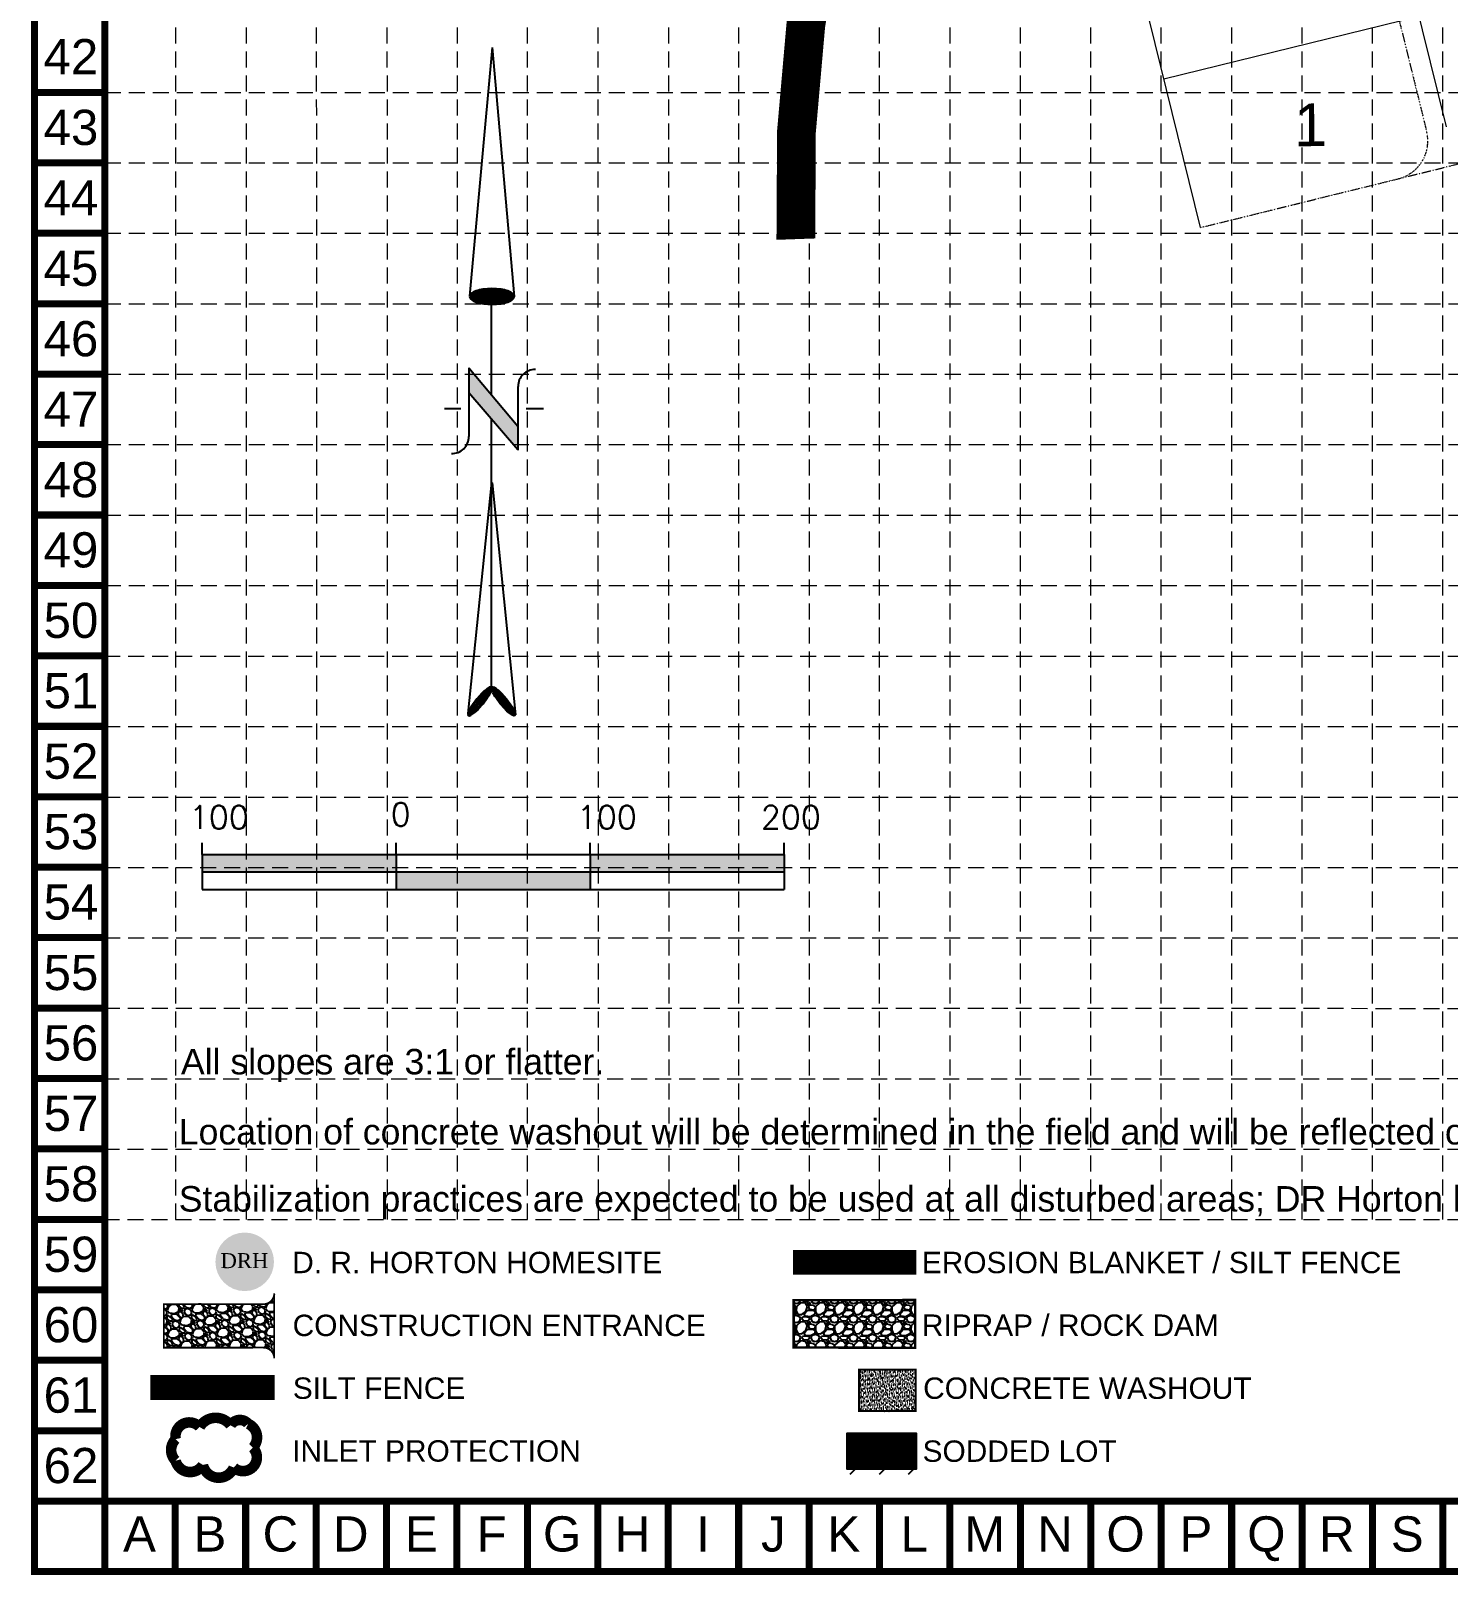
# Model space of a CAD drawing. Header units: inches. Extents: x 63409 to 64866, y 66737 to 69065.
# Drawn here: x 63409 to 64140, y 66737 to 67534 of the extents above; entities that cross this region are included whole.
import ezdxf
from ezdxf.enums import TextEntityAlignment as Align

# ---------------------------------------------------------------- set-up
doc = ezdxf.new("R2010")
doc.units = ezdxf.units.IN
doc.header["$MEASUREMENT"] = 0
for name, pattern in [('ACAD_ISO02W100', [15, 12, -3]), ('DASHED', [0.75, 0.5, -0.25]), ('DIVIDE', [1.25, 0.5, -0.25, 0, -0.25, 0, -0.25]), ('HIDDEN', [0.375, 0.25, -0.125])]:
    doc.linetypes.add(name, pattern=pattern)
for name, color, linetype, lineweight in [('27', 7, 'Continuous', 0), ('31', 7, 'Continuous', 0), ('32', 7, 'Continuous', 0), ('33', 7, 'Continuous', 0), ('DR HORTON LOT', 7, 'Continuous', 0), ('LOT NUMBERS', 7, 'Continuous', 0)]:
    doc.layers.add(name, color=color, linetype=linetype, lineweight=lineweight)
for name, color, linetype in [('BASE', 7, 'Continuous'), ('GRID', 254, 'DASHED'), ('INLET PROTECTION', 5, 'Continuous'), ('LEGEND', 7, 'Continuous'), ('NARROW', 7, 'Continuous'), ('WATER', 5, 'Continuous')]:
    doc.layers.add(name, color=color, linetype=linetype)
doc.styles.add('DRHorton', font='dutcheb.ttf')
doc.styles.add('L120', font='simplex.shx', dxfattribs={"height": 4.8})
doc.styles.add("L200'", font='ARIAL.TTF', dxfattribs={"height": 0.001968503937008})
doc.styles.get("Standard").update_dxf_attribs({"font": 'ARIAL.TTF'})

# ---------------------------------------------------------------- blocks, each defined once
blk = doc.blocks.new('DRHorton')
h = blk.add_hatch(color=1)
h.paths.add_polyline_path([(78.69822540696084, 25.78470422915278, 1), (40.43404856909645, 25.78470422915278, 1)])
h.paths.add_polyline_path([(42.32948281545312, 17.90510793809595), (76.50029822822269, 17.90510793809595), (76.50029822822269, 34.86907338622756), (42.32948281545312, 34.86907338622756)], flags=24)
at = {"layer": 'BASE', "color": 176, "style": 'DRHorton'}
blk.add_text('DRH', height=9.814143575853077, dxfattribs=at).set_placement((59.39083912051757, 21.64263810623019), align=Align.CENTER)
blk = doc.blocks.new('A$C5E7C22E6')
at = {"layer": 'BASE'}
h = blk.add_hatch(color=7, dxfattribs=at)
h.paths.add_polyline_path([(106.8327156809246, 9.009383401455125), (106.8327156809246, 18.01877031775075), (6.832715680924593, 18.01877031775075), (6.832715680924593, 9.009383401455125)])
h.paths.add_polyline_path([(106.8327156809246, 9.009383401455125), (106.8327156809246, -3.514840500429273e-06), (206.8327156809246, -3.514840500429273e-06), (206.8327156809246, 9.009383401455125)])
h.paths.add_polyline_path([(206.8327156809246, 18.01877031775075), (206.8327156809246, 9.009383401455125), (306.8327156809245, 9.009383401455125), (306.8327156809245, 18.01877031775075)])
at = {"layer": 'BASE', "color": 7}
for p, q in [((6.832715680924593, 18.01877031775075), (6.832715680924593, 24.01877031775075)), ((106.8327156809246, 18.01877031775075), (106.8327156809246, 24.01877031775075)), ((206.8327156809246, 18.01877031775075), (206.8327156809246, 24.01877031775075)), ((306.8327156809246, 18.01877031775075), (306.8327156809246, 24.01877031775075)), ((6.832715680924593, 18.01877031775075), (106.8327156809246, 18.01877031775075)), ((6.832715680924593, 18.01877031775075), (6.832715680924593, -3.514840500429273e-06)), ((106.8327156809246, 18.01877031775075), (306.8327156809246, 18.01877031775075)), ((106.8327156809246, 18.01877031775075), (106.8327156809246, -3.514840500429273e-06)), ((206.8327156809246, 18.01877031775075), (206.8327156809246, -3.514840500429273e-06)), ((306.8327156809246, 18.01877031775075), (306.8327156809246, -3.514840500429273e-06)), ((6.832715680924593, 9.009383401455125), (306.8327156809246, 9.009383401455125)), ((6.832715680924593, -3.514840500429273e-06), (106.8327156809246, -3.514840500429273e-06)), ((106.8327156809246, -3.514840500429273e-06), (306.8327156809246, -3.514840500429273e-06))]:
    blk.add_line(p, q, dxfattribs=at)
at = {"layer": 'BASE', "color": 7, "style": 'L120'}
for s, p in [('100', (-4.312270903028548e-06, 31.17385286724311)), ('0', (103.9897668487829, 32.63731348505826)), ('100', (199.9999956877291, 31.17385286724311)), ('200', (294.8817863566655, 31.17390518976026))]:
    blk.add_text(s, height=12, dxfattribs=at).set_placement(p)
blk = doc.blocks.new('North Arrow')
at = {"layer": 'NARROW'}
for p, q in [((32.43254981860446, 3.058265073213988), (32.43254981860446, 4.631385762768332)), ((0, 0), (22.36344290151465, 2.002084736559482)), ((28.76667448424996, -2.091662794246076), (34.01874137947743, 2.319861484284047)), ((36.17825519122562, 2.333068732823449), (30.46489879658111, 2.333068732823449)), ((36.15693846157228, 2.319861484284047), (31.03953994826952, -2.091662794246076)), ((39.10239171702415, 0.006637234364461619), (59.96415737125062, 2.108618273159664)), ((0, 0), (22.3340256442134, -2.022002755547874)), ((21.65859055236069, -0.04755806894536363), (21.65587945617517, -0.04755806894536363)), ((31.2002493849468, -0.04755806894536363), (21.65859055236069, -0.04755806894536363)), ((57.4539157862273, -0.04755806894536363), (33.41071549255503, -0.04755806894536363)), ((59.8310793026576, -2.141789640390925), (39.04486644576536, -0.007715046158409677)), ((57.69334596529006, -0.02703537367779063), (57.76929195033517, -0.01344045038422337)), ((57.76514189648879, -0.05039075473177945), (57.69334596529006, -0.02703537367779063)), ((28.76667448424996, -2.091662794246076), (34.95439482978327, -2.091662794246076)), ((32.43254981860446, -4.261561808689294), (32.43254981860446, -2.800806882678444))]:
    blk.add_line(p, q, dxfattribs=at)
blk.add_lwpolyline([(22.36469003275943, -2.029144276148145), (22.58571216360451, -1.926685835660464, 0.09157658552841703), (22.86600292222374, -1.437143250313966, 0.04830551554414139), (23.03449076013294, -0.7510674610057322), (23.07365352004581, -0.007926344824227272), (23.0138871940153, 0.8191116749912908, 0.04830551554426889), (22.86600292222374, 1.421290560665511, 0.0915765855283463), (22.58571216360451, 1.91083314601201), (22.36469003275943, 2.01329158649969), (22.14366790191434, 1.91083314601201, 0.09157658552851158), (21.86337714329511, 1.421290560665511, 0.04830551554418233), (21.71549287155813, 0.8191116749912908), (21.65572654552761, -0.007926344824227272), (21.71549287155813, -0.8349643646397453, 0.04830551554422624), (21.86337714329511, -1.437143250313966, 0.09157658552816902), (22.14366790191434, -1.926685835660464)], format="xyb", close=True, dxfattribs=at)
for points in [[(57.45558378554506, -0.03134526075882604), (57.43996657389744, 0.0836624617477355, -0.06681784727068599), (57.67471216397553, 0.4712181194372533, -0.03073031192727785), (58.00862399094058, 0.8372912985578296), (58.52165351551321, 1.292257312707079), (59.07299621394941, 1.699951556056476, -0.03073031192742202), (59.50028108291463, 1.950818694931513, -0.06681784727061153), (59.92804734067704, 2.100220530974184), (60.03732810972451, 2.061125939999329)], [(60.03732810972451, 2.061125939999329), (60.05294532137214, 1.946118217492767, -0.06681784727066456), (59.81819973129404, 1.558562559803249, -0.03073031192683177), (59.43379851860755, 1.137137013811298), (58.97125837981093, 0.7375233665334235), (58.41991568137473, 0.3298291232385964, -0.03073031192764033), (57.99263081235495, 0.07896198436355917, -0.03669233332525137), (57.76236303227506, -0.01733721801429056)], [(57.45558378554506, -0.03527464659782709), (57.43996657389744, -0.150282369049819, 0.06681784727068599), (57.67471216397553, -0.5378380267393368, 0.03073031192727785), (58.00862399094058, -0.903911205859913), (58.52165351551321, -1.358877220063732), (59.07299621394941, -1.766571463358559, 0.03073031192742202), (59.50028108291463, -2.017438602233597, 0.06681784727061153), (59.92804734067704, -2.166840438276267), (60.03732810972451, -2.127745847301412)], [(60.03732810972451, -2.127745847301412), (60.05294532137214, -2.012738124794851, 0.06681784727066456), (59.81819973129404, -1.625182467105333, 0.03073031192683177), (59.43379851860755, -1.203756921113381), (58.97125837981093, -0.804143273835507), (58.41991568137473, -0.3964490305406798, 0.03073031192764033), (57.99263081235495, -0.1455818916656426, 0.03669233332525137), (57.76236303227506, -0.04928268934236257)]]:
    blk.add_lwpolyline(points, format="xyb", dxfattribs=at)
for centre, start, end in [((30.46491631666868, 3.862994872579293), 178.8769027564139, 270), ((34.95439482978327, -3.621588933947351), 358.8769027564139, 90)]:
    blk.add_arc(centre, 1.529926139739004, start, end, dxfattribs=at)
for points in [[(23.06525461068304, -0.04525802260104683), (21.71626324154204, 0.8195677980802429), (23.01902749208239, 0.7489697719211108), (21.85494459723486, 1.41965102062386)], [(23.01902749208239, 0.7489697719211108), (21.85494459723486, 1.41965102062386), (22.86773874044229, 1.437300527177285), (22.14491470462235, 1.910307302568981)], [(22.86773874044229, 1.437300527177285), (22.14491470462235, 1.910307302568981), (22.58617356370451, 1.910307302568981), (22.35503797086494, 2.002084736559482)], [(31.04573626156707, -2.092600781761575), (36.15173163068903, 2.358604768796795), (28.74698772917327, -2.064361571265181), (34.01267678058502, 2.358604768796795)], [(58.51837094691291, 1.297176762400341), (59.04904028220699, 0.8114158579883224), (58.69580837170361, 1.422756996180397), (59.26097942850902, 0.9949561996836565)], [(59.26426530671961, 0.9963362022790534), (58.69416543257103, 1.419996991044172), (59.44663154890804, 1.149516487475921), (59.00303798687673, 1.64907741756906)], [(59.44663154890804, 1.149516487475921), (59.00303798687673, 1.64907741756906), (59.61749721722299, 1.335816834307479), (59.27576588053853, 1.822957741314895)], [(59.61749721722299, 1.335816834307479), (59.27576588053853, 1.822957741314895), (59.80972109409777, 1.551097235151246), (59.4926338442383, 1.954057985367399)], [(59.80972109409777, 1.551097235151246), (59.4926338442383, 1.954057985367399), (59.93129858887187, 1.730497569169529), (59.69471535579942, 2.039618144699489)], [(59.93129858887187, 1.730497569169529), (59.69471535579942, 2.039618144699489), (60.05287608364597, 1.941637962281675), (59.93129858887187, 2.103098262887215)], [(60.05287608364597, 1.941637962281675), (59.93129858887187, 2.103098262887215), (60.03644669248388, 2.064458190925507)], [(23.02743242273209, -0.7618279882990464), (21.67003612299595, -0.04525802260104683), (23.06525461068304, -0.04525802260104683), (21.71626324154204, 0.8195677980802429)], [(57.44388876337325, 0.08001449623407098), (57.69525844847522, -0.01106567331589758), (57.49810575425727, 0.2124947428819723), (57.77083364797363, -0.01106567331589758)], [(57.450460519849, -0.04004572727353661), (57.68868669199946, -0.016585683588346), (57.44388876337325, 0.08001449623407098), (57.69525844847522, -0.01106567331589758)], [(57.49810575425727, 0.2124947428819723), (57.77083364797363, -0.01106567331589758), (57.59996797960412, 0.3891350717640307), (57.940056377156, 0.06345446541672572)], [(57.59996797960412, 0.3891350717640307), (57.940056377156, 0.06345446541672572), (57.68211493557828, 0.4981552747267415), (58.06984856753843, 0.1324545938769006)], [(57.68211493557828, 0.4981552747267415), (58.06984856753843, 0.1324545938769006), (57.83819415180915, 0.663755583063903), (58.29493122679196, 0.2580348277115263)], [(57.83819415180915, 0.663755583063903), (58.29493122679196, 0.2580348277115263), (58.02877508955135, 0.8569559427633067), (58.51837094691291, 0.405695102581376)], [(58.02877508955135, 0.8569559427633067), (58.51837094691291, 0.405695102581376), (58.26042950528063, 1.069476338470849), (58.73031009321494, 0.5657754006460891)], [(58.26042950528063, 1.069476338470849), (58.73031009321494, 0.5657754006460891), (58.51837094691291, 1.297176762400341), (59.04904028220699, 0.8114158579883224)], [(22.86773874044229, -1.439569039612252), (21.72466817219174, -0.8747848301754857), (23.02743242273209, -0.7618279882990464), (21.67003612299595, -0.04525802260104683)], [(22.5777686330548, -1.930225321557373), (21.86334952788457, -1.446628842222708), (22.86773874044229, -1.439569039612252), (21.72466817219174, -0.8747848301754857)], [(57.4373170068975, -0.1421659174229717), (57.68868669199946, -0.02210569386079442), (57.450460519849, -0.04004572727353661), (57.68868669199946, -0.016585683588346)], [(57.45703227632475, -0.1932260124704044), (57.69525844847522, -0.02762570418781252), (57.4373170068975, -0.1421659174229717), (57.68868669199946, -0.02210569386079442)], [(57.52603571929285, -0.3257062591183058), (57.76426189149788, -0.05108574781843345), (57.45703227632475, -0.1932260124704044), (57.69525844847522, -0.02762570418781252)], [(57.63446970111545, -0.4802665469105705), (57.90062583830149, -0.1021458429204358), (57.52603571929285, -0.3257062591183058), (57.76426189149788, -0.05108574781843345)], [(57.78397716092513, -0.6624268860650773), (58.09120677609826, -0.2001260253382497), (57.63446970111545, -0.4802665469105705), (57.90062583830149, -0.1021458429204358)], [(57.97455809866733, -0.8735672791772231), (58.33600470472447, -0.3477863002626691), (57.78397716092513, -0.6624268860650773), (58.09120677609826, -0.2001260253382497)], [(58.24071423585337, -1.113687726247008), (58.61366141578401, -0.5423666625029), (57.97455809866733, -0.8735672791772231), (58.33600470472447, -0.3477863002626691)], [(58.61366141578401, -1.433848322321865), (58.92746278743289, -0.771447089027788), (58.24071423585337, -1.113687726247008), (58.61366141578401, -0.5423666625029)], [(58.91431927448139, -1.64498871543401), (59.20019068109468, -1.004667523229728), (58.61366141578401, -1.433848322321865), (58.92746278743289, -0.771447089027788)], [(59.11804372517508, -1.794028992899257), (59.56985198281473, -1.35518817585762), (58.91760515269198, -1.651888728247286), (59.20019068109468, -1.011567536097573)], [(59.34805520177179, -1.927889242142555), (59.81300697236293, -1.62152867174882), (59.11804372517508, -1.794028992899257), (59.56985198281473, -1.35518817585762)], [(59.53699320043597, -1.324828119304584), (59.41377276652929, -1.18406785724801), (59.20840537670301, -1.014327541233797)], [(22.36344290151465, -2.014942952937417), (22.14491470462235, -1.930225321557373), (22.5777686330548, -1.930225321557373), (21.86334952788457, -1.446628842222708)], [(59.58299549571166, -2.052089473381784), (59.92801271066128, -1.787128980031412), (59.34805520177179, -1.927889242142555), (59.81300697236293, -1.62152867174882)], [(59.78343406819477, -2.12522960951901), (60.04630432717022, -2.007929391147627), (59.58299549571166, -2.052089473381784), (59.92801271066128, -1.787128980031412)], [(59.92308389326354, -2.166629686616943), (60.03808963156189, -2.132129622386856), (59.78343406819477, -2.12522960951901), (60.04630432717022, -2.007929391147627)]]:
    blk.add_solid(points, dxfattribs=at)
blk = doc.blocks.new('washout')
at = {"layer": 'BASE'}
h = blk.add_hatch(dxfattribs=at)
h.set_pattern_fill('AR-SAND', color=30, scale=1.29438, style=0)
h.set_pattern_definition([(37.50000000000001, (1095.310110482622, -97.07849999999996), (-0.0815373428699146, 2.494042150135252), [0, -1.9674576, 0, -2.200446, 0, -2.1033675]), (7.499999999999999, (1095.310110482622, -97.07849999999996), (2.29076357176444, 3.652929423912071), [0, -1.0613916, 0, -1.7733006, 0, -0.6795494999999999]), (327.5, (1093.718023082621, -97.07849999999996), (4.0308829430139, 0.007324965717175819), [0, -0.6471899999999999, 0, -2.329884, 0, -3.041793]), (317.5, (1093.718023082621, -97.07849999999996), (3.891070154426286, 1.136045697739593), [0, -0.323595, 0, -1.5273684, 0, -1.747413])])
h.paths.add_polyline_path([(44.3144205259029, 0), (44.3144205259029, 32.35950000000003), (0, 32.35950000000003), (0, 0)])
at = {"layer": 'BASE', "color": 30, "linetype": 'ACAD_ISO02W100', "const_width": 1.617975}
blk.add_lwpolyline([(0, 0), (44.3144205259029, 0), (44.3144205259029, 32.35950000000003), (0, 32.35950000000003)], close=True, dxfattribs=at)

msp = doc.modelspace()

# ---------------------------------------------------------------- hatches: boundary and pattern name
at = {"layer": 'LEGEND'}
h = msp.add_hatch(dxfattribs=at)
h.set_pattern_fill('GRAVEL', color=4, scale=8.963786100028763, angle=-43.93425516442545, style=0)
h.set_pattern_definition([(184.0785448355745, (50948.74209172654, 61443.23928615889), (-107.615482550406, -8.34143056675302), [1.205951926753469, -119.3894558794598]), (141.0354448355745, (50947.53919172096, 61443.15351422221), (83.68110500601912, -68.17730690325897), [2.069451369341443, -204.8756228183001]), (88.57614483557452, (50945.93012016379, 61444.45486544626), (-3.861652374059532, -133.2002965227171), [1.459196811651484, -144.4606636292189]), (223.3394448355745, (50941.85777058968, 61445.26663100962), (130.8424468080777, 122.8836375659619), [1.884528462097848, -186.5682818925426]), (248.8994448355745, (50940.48715222195, 61443.9732434122), (42.35656259414943, 108.5586550923301), [1.84792932345143, -182.9452540077023]), (313.3394448355745, (50939.82188457252, 61442.24921584353), (-122.8836375659618, 130.8424468080777), [1.884528462097848, -186.5682818925426]), (353.7599448355745, (50941.11527216996, 61440.87859747579), (-146.1105836994417, 16.30037831786906), [2.492192485604898, -246.7268588715907]), (28.32104483557454, (50943.59269715236, 61440.60771224004), (182.0121419941455, 98.47762077903624), [2.352886285824351, -232.9358229706855]), (77.49534483557453, (50945.66395058318, 61441.72395016505), (29.21048437257791, 133.6718829443431), [1.890910677801055, -187.2003632693845]), (131.3021448355745, (50946.07337010624, 61443.57000722797), (64.78733002098804, -74.86812708359628), [2.158766534042126, -105.7795153491337]), (178.4631448355746, (50944.64852170424, 61445.19175806692), (-145.8748114058334, 3.625852586629987), [2.79175325328176, -276.3837782419747]), (94.87984483557395, (50948.18617428957, 61439.04490709055), (-7.869881127418839, 82.26645672097713), [0.9528594262191546, -94.33348656607075]), (127.5349448355745, (50948.10511800803, 61439.99431679731), (71.47814259076573, -93.7620972814889), [1.812809209511517, -179.468542003373]), (181.0657448355745, (50947.00066922091, 61441.4318444811), (-6.219368016095568, -6.455150846847595), [1.267667594052157, -11.40903523782771]), (159.2643448355745, (50947.29513273246, 61442.64181796942), (44.71448293330441, -18.18652252911718), [0.6826640218059904, -67.58349613656834]), (247.8671448355745, (50946.65669133025, 61442.88351913034), (12.20295170093476, 25.58481384514082), [0.9654266543313982, -47.30604051903001]), (347.0295448355745, (50946.29296067508, 61441.98922960174), (31.80418141058781, -5.747772244200578), [1.568026138691931, -50.69938034884299]), (117.6308448355745, (50947.82097595072, 61441.63728808448), (6.690944343402654, -18.89387342780467), [1.133838267578732, -27.21214531324786]), (332.4552448355745, (50942.91270499765, 61446.49075146341), (83.20955561840874, -42.82827509920575), [1.588382896925097, -157.2503101659592]), (26.4119448355745, (50944.32104860662, 61445.75621667033), (-94.23360500714003, -46.12921632030811), [1.332565405416376, -131.9236972588521]), (249.2643448355745, (50949.06484916901, 61442.92831785432), (18.18652252911718, 44.71448293330441), [1.36531907982588, -66.90084107854841]), (299.6762448355745, (50948.58144684716, 61441.65143504992), (-45.89344974991507, 81.55907407663679), [1.588382896925096, -157.2503101659591]), (295.5097448355746, (50939.0566980209, 61442.48855917683), (-19.83704887001999, 44.00711378440334), [1.531731768772915, -75.05489252501721]), (250.8408448355745, (50939.71635987132, 61441.10615167124), (36.13735446142422, 102.1034413105274), [1.283416966229918, -127.0584678962699]), (22.86714483557454, (50942.91003456598, 61436.4109753441), (44.00713503591518, 19.83700208261282), [1.365319079825882, -66.9008410785485]), (333.4197448355745, (50944.16805474975, 61436.94153421749), (-108.7943782481955, 55.03121183875414), [1.502608427733922, -148.7578309752837]), (25.50974483557454, (50939.74701162982, 61439.45846472892), (-44.00711378440334, -19.83704887001997), [0.7658658843864576, -75.8207584094037]), (57.37564483557452, (50942.52272563502, 61436.78413730961), (18.4223354799174, 32.03995161806238), [0.4570634532404665, -45.24945218274209]), (122.0295448355745, (50942.7691424511, 61437.16908841296), (13.14609606283303, -25.11323797955404), [1.847929323451428, -35.11070196450763]), (142.0747448355744, (50941.78908098583, 61438.73571907372), (70.77084873183586, -55.73851492243372), [1.712531334410495, -169.5403600844143]), (259.7558448355745, (50945.73321772684, 61441.40826620533), (5.983571968904337, 19.12966923527213), [1.292775158918348, -31.02661277782644]), (309.2229448355745, (50945.50330570381, 61440.13609905608), (97.29874441725435, -118.6395689359179), [2.257027557270623, -223.4453427269895]), (17.01114483557456, (50946.93051193337, 61438.38760306772), (-69.35616060522399, -20.30857989237514), [0.9228755617145585, -91.36494952332428]), (46.06574483557452, (50947.81301232408, 61438.65759815957), (-0.2357827577893, 12.67451494082779), [0.5378271660017258, -8.425958934027038]), (76.3221448355745, (50941.84655899157, 61439.05376086105), (-17.7150155237099, -70.06349036329875), [1.245285020160397, -123.2836114024677]), (4.078544835574532, (50942.14102250311, 61440.26373434937), (107.615482550406, 8.34143056675304), [2.411903853506937, -118.1835039527063]), (316.0657448355745, (50944.54682251429, 61440.43527822276), (12.6745149408278, 0.2357827577893016), [2.330584386007479, -6.633201714021284]), (281.3705448355745, (50946.22516121511, 61438.81824303896), (-21.01583524714086, 107.3797227311078), [1.417300075419948, -140.3125999011416]), (210.1203448355745, (50946.50458761727, 61437.42876205062), (-31.3326132884733, -19.60123081177978), [1.305145183736389, -63.95220364094405]), (163.7117448355745, (50945.37567041049, 61436.7738158554), (-184.8415099577979, 53.61639137943995), [2.124999951803304, -210.3753448161847]), (131.4918448355745, (50943.33595888207, 61437.36981636116), (-77.69760488696231, 87.30687795212734), [2.248108590101114, -222.5625083977856])])
edge = h.paths.add_edge_path()
edge.add_line((63534.94314249119, 66849.11634598725), (63534.94314249119, 66882.73413362309))
edge.add_arc((63529.34017901123, 66882.73413362307), 5.602963479967552, -89.96094406197483, 9.271161616197787e-11, ccw=False)
edge.add_line((63529.34399829738, 66877.13117144482), (63477.99627228866, 66877.1265205413))
edge.add_line((63477.99627228866, 66877.1265205413), (63477.99627228866, 66854.69786659781))
edge.add_line((63477.99627228866, 66854.69786659781), (63529.33635972509, 66854.71930816547))
edge.add_arc((63529.34017901124, 66849.11634598725), 5.602963479946887, 2.55226950685028e-11, 90.0390559379594, ccw=False)
at = {"layer": 'LEGEND', "linetype": 'ACAD_ISO02W100'}
h = msp.add_hatch(dxfattribs=at)
h.set_pattern_fill('GRAVEL', color=240, scale=9.851909846623311, style=0)
h.set_pattern_definition([(228.0128, (63101.81182516488, 66357.20756623107), (-78.81526135636805, -88.66720183700345), [1.325436543125313, -131.2184542152424]), (184.9697, (63100.92515327868, 66356.22237524638), (118.2229285189367, 9.851824204040488), [2.274490722470231, -225.1745125611839]), (132.5103999999999, (63098.65921401396, 66356.02533704946), (98.5190070242227, -108.3710937670535), [1.603772700112116, -158.7736943492964]), (267.2737, (63094.81696917378, 66353.56235958778), (9.85187061363061, 197.0381998385182), [2.071245822334392, -205.0532970034655]), (292.8337, (63094.71845007531, 66351.49345852), (-49.25964682059025, 118.2228828086379), [2.031020474430631, -201.0713028221082]), (357.2737, (63095.50660286304, 66349.62159564914), (-197.0381998385182, 9.851870613630616), [2.071245822334392, -205.0532970034655]), (37.6942, (63097.57550393083, 66349.52307655067), (-128.0749003744691, -98.51900393873966), [2.739116642746832, -271.1723308899197]), (72.2553, (63099.74292409709, 66351.1979012246), (68.96347495956657, 216.7419794962211), [2.586008111820462, -256.0148917374144]), (121.4296, (63100.53107688481, 66353.66087868625), (-78.8153598953497, 128.0747791060753), [2.078260382145189, -205.7480044263002]), (175.2364, (63099.44736680169, 66355.43422245866), (108.3710176359117, -9.85182642716541), [2.372655152181967, -116.260053197367]), (222.3974, (63097.0829084385, 66355.6312606556), (-118.2229905815905, -108.3709303055733), [3.068357617911137, -303.7676307671291]), (138.8141, (63104.57035992193, 66353.46384048935), (-68.96339795802741, 59.11143261103491), [1.047267868605905, -103.6799623279277]), (171.4692, (63103.7822071342, 66354.15347417859), (128.0748111082563, -19.70389762224551), [1.992420691651542, -197.250121365175]), (225, (63101.81182516488, 66354.449031474), (-1.093781714825249e-15, -9.851912895286489), [1.393266942419316, -12.53943203750338]), (203.1986, (63101.12219147561, 66355.6312606556), (49.25954657967286, 19.70383274963649), [0.7503017500991386, -74.27960725824883]), (291.8014, (63100.43255778635, 66355.3357033602), (-9.851908964883773, 29.55573222954742), [1.061080246210871, -51.99307984298037]), (30.9638, (63100.82663418022, 66354.35051237553), (29.55571005562959, 19.70384416086602), [1.723384737559953, -55.72262868642739]), (161.5651, (63102.30442065721, 66355.23718426171), (19.7038239748173, -9.851894115317378), [1.24617792840923, -29.90829983755106]), (16.38950000000001, (63094.71845007531, 66355.3357033602), (98.51912012478954, 29.55565771765382), [1.74575842482165, -172.8305273932865]), (70.3462, (63096.39327474924, 66355.82829885252), (-39.40759256402814, -108.3710293526564), [1.464594769708868, -144.9945767919726]), (293.1986, (63102.30442065721, 66357.20756623107), (-19.70383274963649, 49.25954657967286), [1.50059364828843, -73.52931536005956]), (343.6105, (63102.895535248, 66355.82829885252), (-98.51912012478954, 29.55565771765383), [1.745758424821635, -172.8305273932845]), (339.444, (63094.71845007531, 66349.22751925529), (-49.25956740538221, 19.70378025035301), [1.683494354590991, -82.49126278259794]), (294.7751, (63096.29475565077, 66348.63640466449), (-49.25947228226412, 108.3710420245069), [1.410576748019817, -139.6473049440691]), (66.80140000000002, (63102.40293975567, 66347.3556563844), (19.7038327496365, 49.25954657967286), [1.50059364828843, -73.52931536005951]), (17.35400000000001, (63102.99405434648, 66348.73492376295), (-128.074847898063, -39.40758522324573), [1.651485499499312, -163.4966211144888]), (69.444, (63097.57550393083, 66347.3556563844), (-19.70378025035303, -49.2595674053822), [0.8417471772954964, -83.3330099598935]), (101.3098999999995, (63101.81182516488, 66347.3556563844), (-9.851886518892917, 39.40764679740477), [0.502348883079321, -49.73272661113983]), (165.9638, (63101.71330606641, 66347.84825187674), (29.55573491891163, -9.85189070792144), [2.031020474430628, -38.58943827373118]), (186.009, (63099.74292409709, 66348.34084736907), (98.51909601218188, 9.851903122515948), [1.882207376197385, -186.3382642419752]), (303.6901, (63100.82663418022, 66353.46384048935), (-9.851922994067841, 19.70381533644796), [1.420862141899708, -34.10070125750284]), (353.1572, (63101.61478696795, 66352.28161130774), (167.4824611413481, -19.70389848808033), [2.48065178792067, -245.5841033720229]), (60.94540000000001, (63104.0777644296, 66351.98605401232), (-39.40763965445809, -68.96337271510906), [1.01431323016895, -100.4173053440214]), (90, (63104.57035992193, 66352.87272589855), (-9.851909846623311, 9.851909846623311), [0.5911145907973986, -9.260795255825913]), (120.2564, (63099.54588590015, 66348.63640466449), (39.40758901173436, -68.96339312122262), [1.368666723532297, -135.4984391137307]), (48.01280000000001, (63098.85625221089, 66349.8186338461), (78.81526135636805, 88.66720183700345), [2.650873086250627, -129.8930176721171]), (0, (63100.62959598329, 66351.7890158154), (9.851909846623311, 9.851909846623311), [2.561496560122061, -7.290413286501249]), (325.3048, (63103.19109254341, 66351.7890158154), (-98.51904190629577, 68.96345374731159), [1.557724873488998, -154.2146442524927]), (254.0546, (63104.47184082347, 66350.90234392922), (-9.851908755981235, -39.40764063425882), [1.434457777488048, -70.28852961601282]), (207.646, (63104.0777644296, 66349.52307655067), (-187.1862457785543, -98.51917445568048), [2.335543007789756, -231.2191419956698]), (175.4261, (63102.00886336181, 66348.43936646753), (-128.0748335065439, 9.851858628131001), [2.470849137623258, -244.6137986231367])])
h.paths.add_polyline_path([(63802.80732902949, 66854.75376065643), (63865.50361891004, 66854.64235230851), (63865.50361891004, 66879.27212692505), (63802.80732902949, 66879.1775897153)])
at = {"layer": 'LEGEND'}
h = msp.add_hatch(dxfattribs=at)
h.set_pattern_fill('ANSI31', color=2, scale=4.258591565871196, style=0)
h.set_pattern_definition([(45, (63787.00342320652, 66747.2451407598), (-0.3764098718164201, 0.3764098718164199), [])])
h.paths.add_polyline_path([(63830.17611000277, 66810.3601198383), (63830.17611000277, 66809.2838594866), (63830.17611000277, 66792.21744603134), (63866.19182738659, 66792.21744603134), (63866.19182738659, 66810.3601198383)])
h = msp.add_hatch(dxfattribs=at)
h.set_pattern_fill('ANSI31', color=2, scale=85.17183131742391, style=0)
h.set_pattern_definition([(45, (63787.00342320652, 66744.45159674768), (-7.528197436328401, 7.5281974363284), [])])
h.paths.add_polyline_path([(63830.17611000277, 66807.56657582617), (63830.17611000277, 66806.49031547448), (63830.17611000277, 66789.42390201922), (63866.19182738659, 66789.42390201922), (63866.19182738659, 66807.56657582617)])

# ---------------------------------------------------------------- linework, layer by layer
at = {"layer": '27', "color": 7, "linetype": 'Continuous', "lineweight": 0}
msp.add_line((64139.43698117923, 67484.14559728386), (64112.98463440352, 67591.34861092258), dxfattribs=at)
at = {"layer": '31', "color": 7, "linetype": 'DIVIDE', "lineweight": 0}
msp.add_lwpolyline([(64012.67510856091, 67432.26177521769), (64182.57931208533, 67474.18558076114), (64357.6404029342, 67517.38193927666, -0.007964396084564954), (64406.07150240486, 67528.51701999268), (64465.05960043657, 67539.91072797538, -0.01912176391682043), (64583.27755496384, 67555.76403384199), (64686.9156326426, 68733.45684250313), (64686.94262062135, 68784.94203133031), (63640.36748262277, 68791.09762532427), (63620.37743674932, 68791.08676118274)], format="xyb", dxfattribs=at)
at = {"layer": '32', "color": 7, "linetype": 'DIVIDE', "lineweight": 0}
for p, q in [((64102.7904, 67588.83320000001), (64129.24400290536, 67481.6250274392)), ((64012.67500736878, 67432.26180444223), (64114.61768310801, 67457.41612567523))]:
    msp.add_line(p, q, dxfattribs=at)
msp.add_arc((64109.82639447648, 67476.83373503502), 20, 283.8608341985431, 13.86084532570291, dxfattribs=at)
at = {"layer": '33', "color": 7, "linetype": 'Continuous', "lineweight": 0}
for p, q in [((64012.67526610615, 67432.26186828518), (63959.08644601886, 67649.44105067904)), ((63993.7695, 67508.88130000001), (64116.2036, 67539.0919))]:
    msp.add_line(p, q, dxfattribs=at)
at = {"layer": 'BASE', "const_width": 3.631940749936075}
for points in [[(64864.02017080972, 66739.23843542258), (64864.02017080972, 69063.68051538155), (63411.24387083526, 69063.68051538155), (63411.24387083526, 66739.23843542258)], [(64827.70076331036, 66775.55784292183), (64827.70076331036, 69027.3611078823), (63447.5632783347, 69027.3611078823), (63447.5632783347, 66775.55784292183)]]:
    msp.add_lwpolyline(points, close=True, dxfattribs=at)
for points in [[(63447.5632783347, 67501.94599290915), (63411.24387083526, 67501.94599290915)], [(63447.5632783347, 67465.6265854097), (63411.24387083526, 67465.6265854097)], [(63447.5632783347, 67429.30717791045), (63411.24387083526, 67429.30717791045)], [(63447.5632783347, 67392.98777041101), (63411.24387083526, 67392.98777041101)], [(63447.5632783347, 67356.66836291166), (63411.24387083526, 67356.66836291166)], [(63447.5632783347, 67320.34895541232), (63411.24387083526, 67320.34895541232)], [(63447.5632783347, 67284.02954791287), (63411.24387083526, 67284.02954791287)], [(63447.5632783347, 67247.71014041362), (63411.24387083526, 67247.71014041362)], [(63447.5632783347, 67211.39073291418), (63411.24387083526, 67211.39073291418)], [(63447.5632783347, 67175.07132541493), (63411.24387083526, 67175.07132541493)], [(63447.5632783347, 67138.75191791549), (63411.24387083526, 67138.75191791549)], [(63447.5632783347, 67102.43251041614), (63411.24387083526, 67102.43251041614)], [(63447.5632783347, 67066.11310291679), (63411.24387083526, 67066.11310291679)], [(63447.5632783347, 67029.79369541735), (63411.24387083526, 67029.79369541735)], [(63447.5632783347, 66993.4742879181), (63411.24387083526, 66993.4742879181)], [(63447.5632783347, 66957.15488041866), (63411.24387083526, 66957.15488041866)], [(63447.5632783347, 66920.83547291941), (63411.24387083526, 66920.83547291941)], [(63447.5632783347, 66884.51606541996), (63411.24387083526, 66884.51606541996)], [(63447.5632783347, 66848.19665792062), (63411.24387083526, 66848.19665792062)], [(63447.5632783347, 66811.87725042127), (63411.24387083526, 66811.87725042127)], [(63447.5632783347, 66775.55784292183), (63411.24387083526, 66775.55784292183)], [(63447.5632783347, 66775.55784292183), (63447.5632783347, 66739.23843542258)], [(63483.88268583405, 66775.55784292183), (63483.88268583405, 66739.23843542258)], [(63520.20209333339, 66775.55784292183), (63520.20209333339, 66739.23843542258)], [(63556.52150083274, 66775.55784292183), (63556.52150083274, 66739.23843542258)], [(63592.84090833209, 66775.55784292183), (63592.84090833209, 66739.23843542258)], [(63629.16031583143, 66775.55784292183), (63629.16031583143, 66739.23843542258)], [(63665.47972333078, 66775.55784292183), (63665.47972333078, 66739.23843542258)], [(63701.79913083023, 66775.55784292183), (63701.79913083023, 66739.23843542258)], [(63738.11853832957, 66775.55784292183), (63738.11853832957, 66739.23843542258)], [(63774.43794582892, 66775.55784292183), (63774.43794582892, 66739.23843542258)], [(63810.75735332826, 66775.55784292183), (63774.43794582892, 66775.55784292183)], [(63810.75735332826, 66775.55784292183), (63810.75735332826, 66739.23843542258)], [(63847.07676082761, 66775.55784292183), (63847.07676082761, 66739.23843542258)], [(63883.39616832696, 66775.55784292183), (63883.39616832696, 66739.23843542258)], [(63919.7155758263, 66775.55784292183), (63919.7155758263, 66739.23843542258)], [(63956.03498332575, 66775.55784292183), (63956.03498332575, 66739.23843542258)], [(63992.3543908251, 66775.55784292183), (63992.3543908251, 66739.23843542258)], [(64028.67379832445, 66775.55784292183), (64028.67379832445, 66739.23843542258)], [(64064.99320582379, 66775.55784292183), (64064.99320582379, 66739.23843542258)], [(64101.31261332313, 66775.55784292183), (64101.31261332313, 66739.23843542258)], [(64137.63202082249, 66775.55784292183), (64137.63202082249, 66739.23843542258)]]:
    msp.add_lwpolyline(points, dxfattribs=at)
at = {"layer": 'GRID', "color": 252, "linetype": 'HIDDEN', "lineweight": 0, "ltscale": 33}
for p, q in [((63484.21422669172, 66920.84058344859), (63484.01767074583, 69025.99650789447)), ((63520.6877017304, 66920.8348490556), (63520.23612575443, 69025.98015196234)), ((63556.89840908326, 66920.82915597517), (63556.56373174993, 69025.88444276158)), ((63593.41127803204, 66920.82341538862), (63592.83599062867, 69025.82823932247)), ((63629.39961432669, 66920.81775726957), (63629.24625770789, 69026.1091334897)), ((63665.49520684766, 66920.8120822876), (63665.60907369918, 69026.04163194956)), ((63702.08839264148, 66920.80632907356), (63701.89294438504, 69025.9077702987)), ((63738.53683988076, 66920.80059861545), (63738.16583254881, 69025.93882128056)), ((63774.56753054224, 66920.7949338374), (63774.57568010467, 69025.9169290739)), ((63810.98695995302, 66920.7892079415), (63810.94811516715, 69025.90836493559)), ((63847.08176184708, 66920.78353308384), (63847.15425416871, 69025.9037992178)), ((63883.41143508412, 66920.77782129949), (63883.63273874188, 69025.85567463862)), ((63919.7155758263, 66920.77211352937), (63919.7155758263, 69027.3611078823)), ((63956.03498332575, 66920.76640335901), (63956.03498332575, 69027.3611078823)), ((63992.3543908251, 66920.76069318864), (63992.3543908251, 69027.3611078823)), ((64028.67379832445, 66920.75498301827), (64028.67379832445, 69027.3611078823)), ((64064.99320582379, 66920.74927284791), (64064.99320582379, 69027.3611078823)), ((64101.31261332313, 66920.74356267754), (64101.31261332313, 69027.3611078823)), ((64137.63202082249, 66920.73785250718), (64137.63202082249, 69027.3611078823)), ((63447.5632783347, 67501.94599290915), (64827.70076331036, 67501.94599290915)), ((63447.5632783347, 67465.6265854097), (64827.70076331036, 67465.6265854097)), ((63447.5632783347, 67429.30717791045), (64827.70076331036, 67429.30717791045)), ((63447.5632783347, 67392.98777041101), (64827.70076331036, 67392.98777041101)), ((63447.5632783347, 67356.66836291166), (64827.70076331036, 67356.66836291166)), ((63447.5632783347, 67320.34895541232), (64827.70076331036, 67320.34895541232)), ((63447.5632783347, 67284.02954791287), (64827.70076331036, 67284.02954791287)), ((63447.5632783347, 67247.71014041362), (64827.70076331036, 67247.71014041362)), ((63447.21846189519, 67211.2693020846), (64827.35594687095, 67211.2693020846)), ((63447.21846189519, 67174.94989458525), (64827.35594687095, 67174.94989458525)), ((63447.21846189519, 67138.63048708581), (64827.35594687095, 67138.63048708581)), ((63447.21846189519, 67102.31107958657), (64827.35594687095, 67102.31107958657)), ((63447.21846189519, 67065.99167208713), (64827.35594687095, 67065.99167208713)), ((63447.02931814314, 67029.7007552025), (64826.20110444597, 67029.62319561325)), ((63446.77198531049, 66993.27889249905), (64826.20404110945, 66993.52382851284)), ((63446.89322234254, 66957.04045810745), (64826.3381687189, 66956.94344800727)), ((63446.89374831664, 66920.84645100824), (64826.29029810762, 66920.62958102487))]:
    msp.add_line(p, q, dxfattribs=at)
at = {"layer": 'LEGEND', "color": 84, "const_width": 12.8030017499978}
msp.add_lwpolyline([(63802.4833071885, 66898.66165710623), (63866.13111258485, 66898.66268129264)], dxfattribs=at)
at = {"layer": 'LEGEND', "color": 4, "const_width": 0.8963786100028763}
msp.add_lwpolyline([(63534.94314249119, 66849.11634598725), (63534.94314249119, 66882.73413362307, -0.4140139244211871), (63529.34399829738, 66877.13117144482), (63477.99627228866, 66877.1265205413), (63477.99627228866, 66854.69786659781), (63529.33635972509, 66854.71930816547, -0.4144132285109485)], format="xyb", close=True, dxfattribs=at)
at = {"layer": 'LEGEND', "color": 240, "linetype": 'ACAD_ISO02W100', "const_width": 1.231488730827914}
msp.add_lwpolyline([(63802.80732902949, 66854.75376065643), (63865.50361891004, 66854.64235230851), (63865.50361891004, 66879.27212692505), (63802.80732902949, 66879.1775897153)], close=True, dxfattribs=at)
at = {"layer": 'LEGEND', "color": 200, "const_width": 12.8030017499978}
msp.add_lwpolyline([(63470.95968361535, 66834.12895666833), (63535.20247442406, 66834.12895666833)], dxfattribs=at)
at = {"layer": 'LEGEND', "color": 170, "ltscale": 100, "const_width": 5.449381068096955}
msp.add_lwpolyline([(63496.45566561211, 66813.77623578001, 0.5205670505517462), (63496.45566561211, 66813.77623578001, 0.7651954600696135), (63484.12906879311, 66807.57088687771, 0.4178788784126488), (63484.05271037847, 66796.4060053652, 0.6649002420699669), (63498.13915151919, 66794.25563285594, 0.744833174426672), (63514.02673181742, 66792.92172300142, 0.9756416855879776), (63523.92394114635, 66803.14542508947, 0.5205670505517462), (63521.45951991333, 66815.46180016157, 0.5205670505517462), (63512.42330511785, 66814.64070751415, 0.5402640007904789), (63496.45566561211, 66813.77623578001)], format="xyb", close=True, dxfattribs=at)
at = {"layer": 'LEGEND', "color": 2}
msp.add_lwpolyline([(63830.17611000277, 66809.2838594866), (63830.17611000277, 66792.21744603134), (63866.19182738659, 66792.21744603134), (63866.19182738659, 66810.3601198383), (63830.17611000277, 66810.3601198383)], close=True, dxfattribs=at)
at = {"layer": 'WATER', "linetype": 'Continuous', "lineweight": 0, "const_width": 20, "flags": 128}
msp.add_lwpolyline([(63590.47541674461, 68789.80855495534), (63556.53349525014, 68440.30181242967, 0.3660483694178841), (63799.5625051729, 68090.74572192658, -0.4269173675627937), (63870.94489585008, 67962.25437431355, 0.05317369020365119), (63868.27373906432, 67899.07649138944), (63862.4396075754, 67869.44077887671, -0.06957573709794014), (63832.23231054509, 67645.16039660347, 0.08219842076940725), (63803.91887075718, 67426.27333701847, 0.05853055097829325)], format="xyb", dxfattribs=at)

# ---------------------------------------------------------------- block references
at = {"layer": 'BASE', "xscale": 5.73750000000291, "yscale": 5.73750000000291, "zscale": 5.737499999999613, "rotation": 270}
msp.add_blockref('North Arrow', (63647.24913946539, 67525.03813939761), dxfattribs=at)
at = {"layer": 'DR HORTON LOT', "linetype": 'Continuous', "lineweight": 0, "xscale": 0.7892839093074144, "yscale": 0.7892839093110524, "zscale": 0.7892839093037028}
msp.add_blockref('DRHorton', (63472.67847640579, 66878.61292774712), dxfattribs=at)
at = {"layer": 'INLET PROTECTION', "linetype": 'Continuous', "lineweight": 0}
msp.add_blockref('A$C5E7C22E6', (63490.99985029639, 67091.0127122759), dxfattribs=at)
at = {"layer": 'LEGEND', "xscale": 0.6587753834828618, "yscale": 0.6587753834901378, "zscale": 0.6587753834850832}
msp.add_blockref('washout', (63836.57913286496, 66821.99712352344), dxfattribs=at)

# ---------------------------------------------------------------- texts
at = {"layer": 'BASE'}
for s, p in [('42', (63430.05630021681, 67520.3712839021)), ('43', (63430.09916397461, 67483.89772262594)), ('44', (63430.0991893227, 67447.57831278603)), ('45', (63430.09918932275, 67411.25891440459)), ('46', (63430.09918932275, 67374.93952748172)), ('47', (63430.099214671, 67338.62010618323)), ('48', (63430.09924001909, 67302.3006963433)), ('49', (63430.10684447041, 67266.07060564742)), ('50', (63430.10684447041, 67229.75121872454)), ('51', (63430.10686981865, 67193.43179742605)), ('52', (63430.10689516675, 67157.11238758612)), ('53', (63430.1068951668, 67120.79298920468)), ('54', (63430.1068951668, 67084.47360228181)), ('55', (63430.10692051504, 67048.15418098331)), ('56', (63430.10694586313, 67011.83477114339)), ('57', (63430.10681912227, 66975.51531546937)), ('58', (63430.10681912227, 66939.1959285465)), ('59', (63430.10684447051, 66902.876507248)), ('60', (63430.1068698186, 66866.55709740808)), ('61', (63430.10686981865, 66830.23769902663)), ('62', (63430.10686981865, 66793.91831210376)), ('A', (63465.44980931171, 66758.65869382747)), ('B', (63501.76921681116, 66758.65869382747)), ('C', (63538.08862431041, 66758.65869382747)), ('D', (63574.40803180985, 66758.65869382747)), ('E', (63610.7274393092, 66758.65869382747)), ('F', (63647.04684680855, 66758.65869382747)), ('G', (63683.36625430789, 66758.65869382747)), ('H', (63719.68566180724, 66758.65869382747)), ('I', (63756.00506930668, 66758.65869382747)), ('J', (63792.32447680593, 66758.65869382747)), ('K', (63828.64388430538, 66758.65869382747)), ('L', (63864.96329180472, 66758.65869382747)), ('M', (63901.28269930407, 66758.65869382747)), ('N', (63937.60210680342, 66758.65869382747)), ('O', (63973.92151430276, 66758.65869382747)), ('P', (64010.24092180221, 66758.65869382747)), ('Q', (64046.56032930146, 66758.65869382747)), ('R', (64082.8797368009, 66758.65869382747)), ('S', (64119.19914430025, 66758.65869382747))]:
    msp.add_text(s, height=18.15970374968038, dxfattribs=at).set_placement(p, align=Align.MIDDLE_CENTER)
at = {"layer": 'BASE', "color": 7, "style": "L200'"}
for s, p in [('All slopes are 3:1 or flatter.', (63486.81703237748, 66995.61521637719)), ('Location of concrete washout will be determined in the field and will be reflected on this Site Map.', (63485.71182310594, 66959.46980369704)), ('Stabilization practices are expected to be used at all disturbed areas; DR Horton lots are the disturbed area.', (63485.6934110972, 66924.86386859366))]:
    msp.add_text(s, height=13.13963579226121, dxfattribs=at).set_placement(p)
at = {"layer": 'LEGEND', "style": "L200'"}
for s, p in [('D. R. HORTON HOMESITE', (63544.19871471336, 66893.11166406727)), ('EROSION BLANKET / SILT FENCE', (63868.8746590686, 66893.10181153772)), ('CONSTRUCTION ENTRANCE', (63544.42551445301, 66860.68245026129)), ('RIPRAP / ROCK DAM', (63868.91562405873, 66860.77994461612)), ('SILT FENCE', (63544.49251775227, 66828.31336138661)), ('CONCRETE WASHOUT', (63869.56395147886, 66828.30266865896)), ('INLET PROTECTION', (63544.14827383881, 66795.94051076485)), ('SODDED LOT', (63869.27521828451, 66795.82677321942))]:
    msp.add_text(s, height=11.02451321039528, dxfattribs=at).set_placement(p)
at = {"layer": 'LOT NUMBERS', "color": 7, "linetype": 'Continuous', "lineweight": 0}
msp.add_text('1', height=22, rotation=0.53, dxfattribs=at).set_placement((64069.36883577008, 67485.2086526028), align=Align.MIDDLE)

doc.saveas('drawing.dxf')
